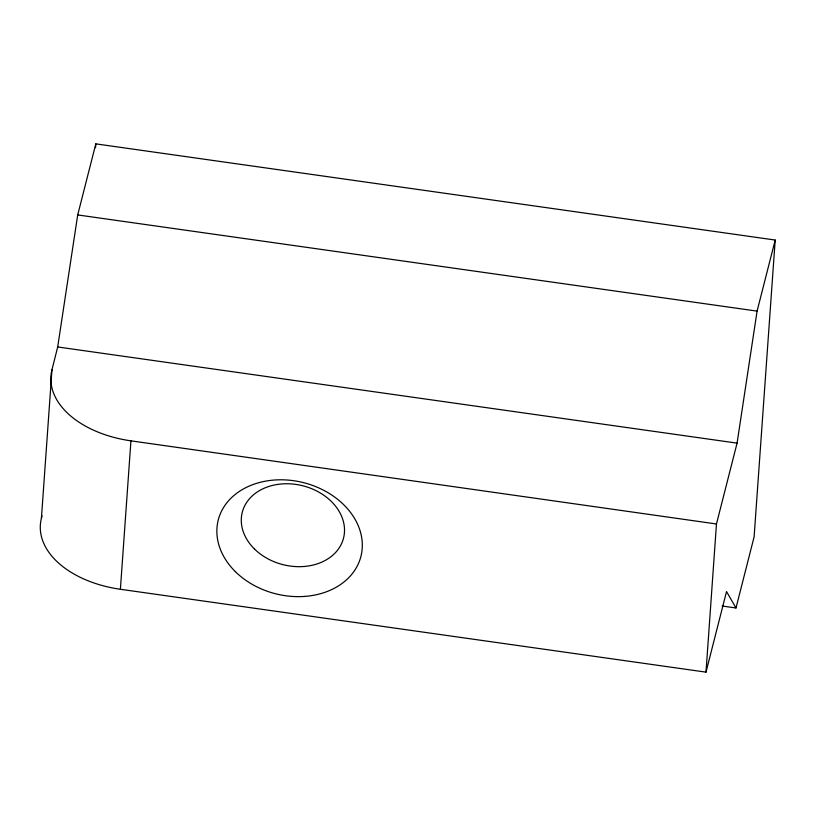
<?xml version="1.0" encoding="UTF-8"?>
<svg xmlns="http://www.w3.org/2000/svg" width="816" height="816" viewBox="0 0 816 816"><rect width="100%" height="100%" fill="white"/><g stroke="black" fill="none" stroke-linecap="round" stroke-linejoin="round"><path stroke-width="1.22" d="M735.991 607.981L726.536 591.569L705.993 672.139L120.391 589.274A95.003 59.078 4.1 0 1 41.422 518.191L51.969 369.76L57.691 346.963L77.704 214.934L95.819 143.861L775.2 240.047L754.106 536.908L735.991 607.981L722.119 606.013M95.554 147.665L95.819 143.861M120.391 589.274L130.937 440.844A95.003 59.078 4.1 0 1 51.969 369.76M705.993 672.139L716.468 523.984L737.072 443.139L757.085 311.12L775.2 240.047M41.422 518.191L42.044 515.814M77.704 214.934L757.085 311.12M57.691 346.963L737.072 443.139M130.937 440.844L716.468 523.984M254.408 548.923A52.255 40.667 14.3 0 0 341.935 542.824A52.255 40.667 14.3 0 0 282.356 483.898A52.255 40.667 14.3 0 0 254.408 548.923M235.345 571.618A73.634 57.304 14.3 0 0 358.673 563.04A73.634 57.304 14.3 0 0 274.737 480.002A73.634 57.304 14.3 0 0 235.345 571.618"/></g></svg>
